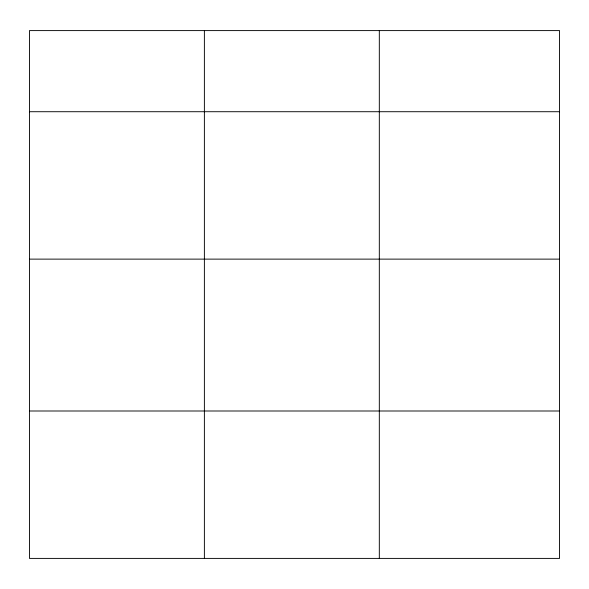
<?xml version="1.0" encoding="UTF-8"?>
<svg xmlns="http://www.w3.org/2000/svg" width="589" height="589" viewBox="0 0 589 589"><rect width="100%" height="100%" fill="white"/><g stroke="black" fill="none" stroke-linecap="round" stroke-linejoin="round"><path stroke-width="0.88" d="M559.55 259.123L559.55 30.599L29.45 30.599L29.45 558.401L559.55 558.401L559.55 259.123L29.45 259.123M29.45 111.719L559.55 111.719M29.45 410.997L559.55 410.997M379.316 30.599L379.316 558.401M204.383 30.599L204.383 558.401"/></g></svg>
